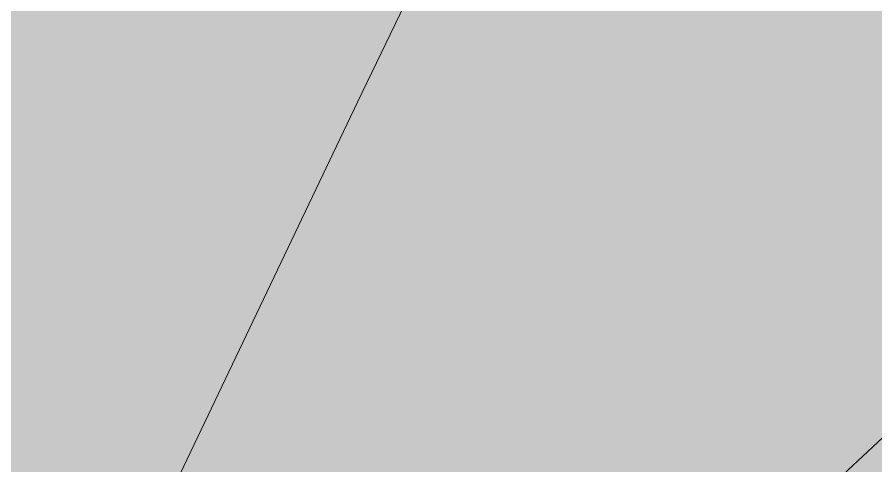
# Model space of a CAD drawing. Header units: metres. Extents: x -6 to 1255, y -2 to 532.
# Drawn here: x 863.32 to 869.8, y 21.09 to 24.47 of the extents above; entities that cross this region are included whole.
import ezdxf

# ---------------------------------------------------------------- set-up
doc = ezdxf.new("R2010")
doc.units = ezdxf.units.M
doc.header["$MEASUREMENT"] = 0
for name, color, linetype, lineweight, true_color in [('TPX_BUILDINGS', 7, 'CONTINUOUS', 0, 0x000000), ('TPX_BUILDINGS_HATCH', 7, 'CONTINUOUS', 0, 0xf0f0f0), ('TPX_CADASTRES', 7, 'CONTINUOUS', 0, 0x646464), ('TPX_RELIEF_CONTOUR_LINES', 7, 'CONTINUOUS', 0, 0x969696)]:
    doc.layers.add(name, color=color, linetype=linetype, lineweight=lineweight, true_color=true_color)

msp = doc.modelspace()

# ---------------------------------------------------------------- hatches: boundary and pattern name
at = {"layer": 'TPX_BUILDINGS_HATCH'}
h = msp.add_hatch(color=256, dxfattribs=at)
h.paths.add_polyline_path([(845.6572, 22.3238), (844.0472, 18.6338), (863.3972, 18.6138), (865.8872, 23.8338), (867.1372, 26.4238), (867.9672, 28.1538), (871.3172, 34.9638), (872.1291, 36.7054), (873.8672, 40.4338), (875.7772, 44.2038), (870.0172, 45.3738), (868.1372, 41.6038), (867.6072, 40.5038), (863.2172, 42.1038), (859.6072, 43.5438), (858.7372, 41.1838), (856.3072, 42.2538), (857.2872, 44.4738), (856.0072, 44.9938), (855.0672, 42.9538), (855.0172, 42.8338), (853.6672, 39.8838), (853.2972, 39.0738), (850.4672, 32.9038), (849.2672, 30.2638), (850.6672, 29.9738), (850.4772, 27.1738), (847.8672, 27.2038), (846.2272, 23.6238), (845.6572, 22.3238)])
h.paths.add_polyline_path([(856.0872, 34.0338), (857.2772, 37.2138), (859.7072, 36.0838), (858.1772, 31.8338), (857.4272, 31.8338), (858.2672, 35.3738), (857.3172, 35.6038), (856.9072, 33.8438), (856.0872, 34.0338)], flags=16)
h = msp.add_hatch(color=256, dxfattribs=at)
h.paths.add_polyline_path([(865.8872, 23.8338), (863.3972, 18.6138), (880.9472, 18.6038), (881.2502, 18.6033), (881.4367, 18.6033), (881.5767, 22.6233), (879.1597, 22.6048), (879.7897, 23.7648), (882.1672, 28.1133), (887.8372, 38.2333), (887.9572, 38.4533), (887.6138, 38.6199), (887.3677, 38.7393), (881.6072, 41.5333), (880.2372, 38.3333), (877.8212, 39.1261), (877.6772, 39.1733), (876.3572, 39.6033), (876.2083, 39.653), (875.7712, 39.7988), (873.8672, 40.4338), (872.1291, 36.7054), (871.3172, 34.9638), (867.9672, 28.1538), (867.1372, 26.4238), (865.8872, 23.8338)])
h.paths.add_polyline_path([(875.5897, 32.9648), (876.7297, 35.1748), (879.5597, 34.1048), (878.2497, 31.7248), (875.5897, 32.9648)], flags=16)

# ---------------------------------------------------------------- linework, layer by layer
at = {"layer": 'TPX_BUILDINGS', "elevation": 0.0421}
for points in [[(844.0472, 18.6338), (863.3972, 18.6138), (865.8872, 23.8338), (867.1372, 26.4238), (867.9672, 28.1538), (871.3172, 34.9638), (872.1291, 36.7054), (873.8672, 40.4338), (875.7772, 44.2038), (870.0172, 45.3738), (868.1372, 41.6038), (867.6072, 40.5038), (863.2172, 42.1038), (859.6072, 43.5438), (858.7372, 41.1838), (856.3072, 42.2538), (857.2872, 44.4738), (856.0072, 44.9938), (855.0672, 42.9538), (855.0172, 42.8338), (853.6672, 39.8838)], [(881.6072, 41.5333), (880.2372, 38.3333), (877.8212, 39.1261), (877.6772, 39.1733), (876.3572, 39.6033), (876.2083, 39.653), (875.7712, 39.7988), (873.8672, 40.4338), (872.1291, 36.7054), (871.3172, 34.9638), (867.9672, 28.1538), (867.1372, 26.4238), (865.8872, 23.8338), (863.3972, 18.6138), (880.9472, 18.6038), (881.2502, 18.6033)]]:
    msp.add_lwpolyline(points, dxfattribs=at)
at = {"layer": 'TPX_CADASTRES', "elevation": 0.0241}
for points in [[(845.6572, 22.3241), (844.0472, 18.6341), (863.3972, 18.6141), (865.8872, 23.8341), (867.1372, 26.4241), (867.9672, 28.1541), (871.3172, 34.9641), (873.8672, 40.4341), (875.7772, 44.2041), (870.0172, 45.3741), (868.1372, 41.6041), (867.6072, 40.5041), (863.2172, 42.1041), (859.6072, 43.5441), (857.2872, 44.4741), (856.0072, 44.9941), (855.0672, 42.9541), (855.0172, 42.8341), (853.6672, 39.8841), (853.2972, 39.0741), (850.4672, 32.9041), (849.2672, 30.2641), (847.8672, 27.2041), (846.2272, 23.6241)], [(865.8872, 23.8341), (863.3972, 18.6141), (880.9472, 18.6041), (881.2502, 18.6036), (881.4367, 18.6036), (881.5767, 22.6236), (879.1597, 22.6051), (879.7897, 23.7651), (882.1672, 28.1136), (887.8372, 38.2336), (887.9572, 38.4536), (887.6137, 38.6201), (887.3677, 38.7396), (881.6072, 41.5336), (880.2372, 38.3336), (877.6772, 39.1736), (876.3572, 39.6036), (873.8672, 40.4341), (871.3172, 34.9641), (867.9672, 28.1541), (867.1372, 26.4241)]]:
    msp.add_lwpolyline(points, close=True, dxfattribs=at)
at = {"layer": 'TPX_RELIEF_CONTOUR_LINES', "elevation": 0.0451}
msp.add_lwpolyline([(873.8225, 46.9684), (874.8882, 44.9698), (876.989, 42.9711), (877.4417, 40.9725), (876.3077, 34.9765), (877.1763, 32.9778), (874.2225, 28.9805), (870.226, 21.6528), (868.2278, 19.7877), (866.2296, 18.9872), (865.4797, 16.9886), (865.8295, 14.9899), (871.0239, 12.9913), (871.7239, 10.9926), (868.8939, 8.994), (858.2367, 5.9964), (854.2403, 4.1402)], dxfattribs=at)

doc.saveas('drawing.dxf')
